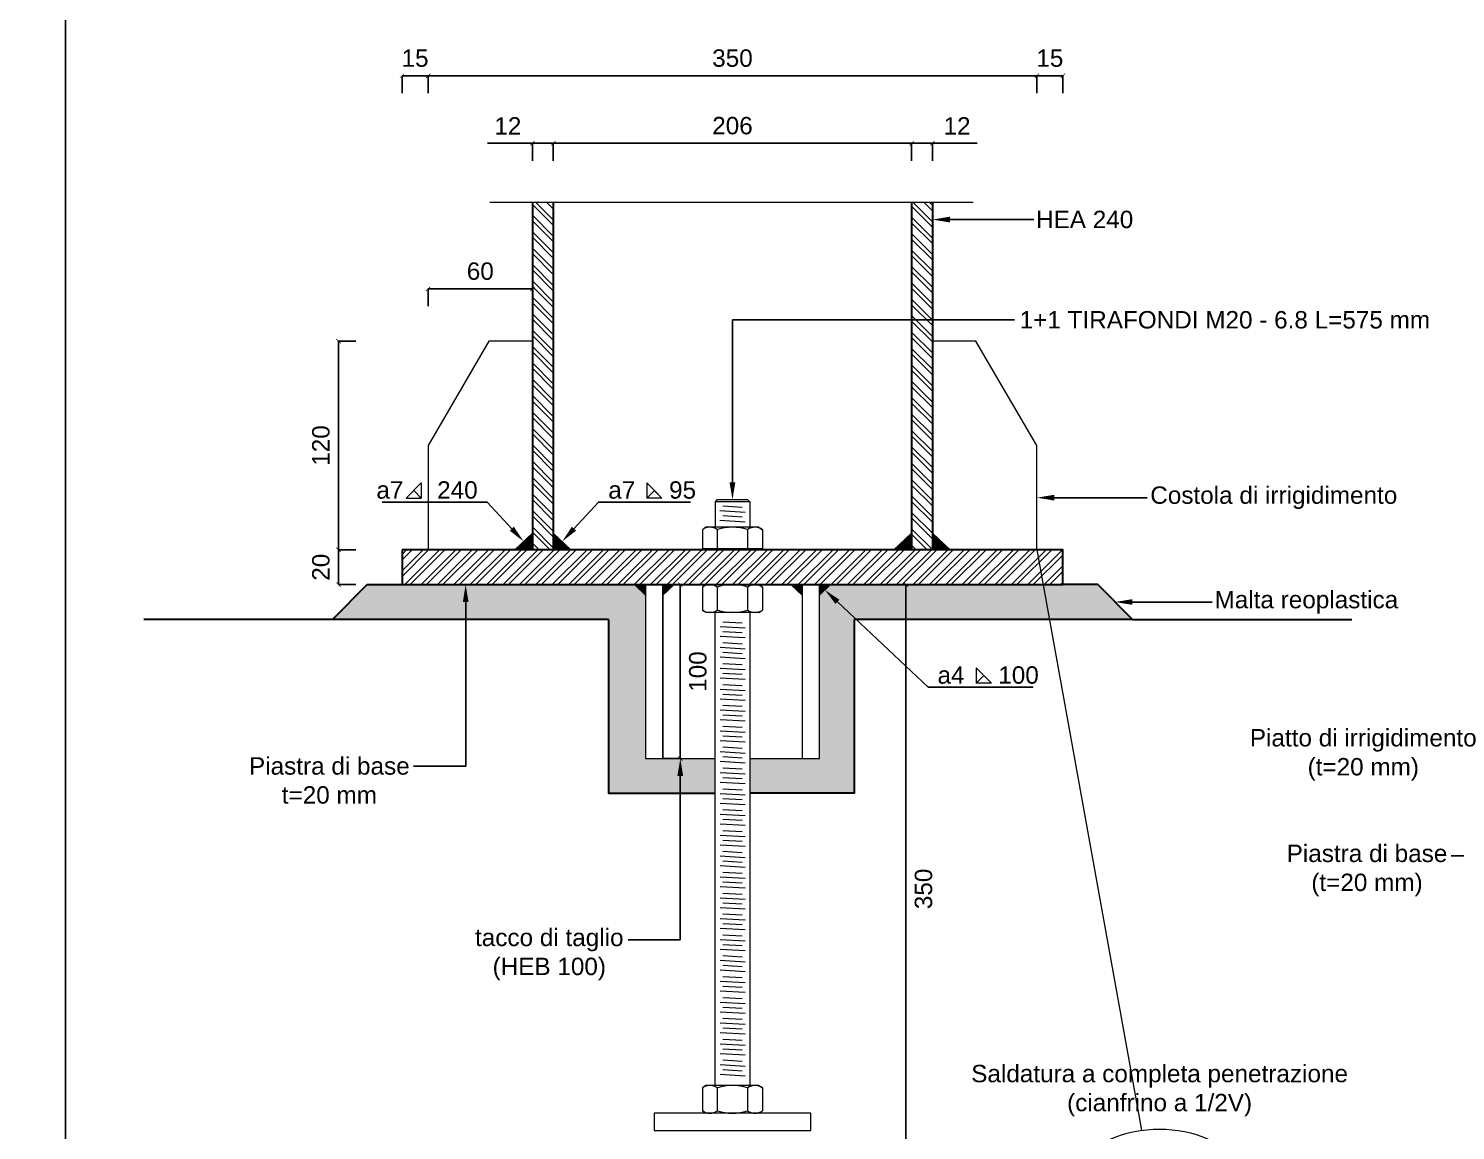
# Model space of a CAD drawing. Header units: millimetres. Extents: x 1415 to 3549, y 2194 to 4677.
# Drawn here: x 1790.36 to 1791.18, y 2313.369 to 2314.003 of the extents above; entities that cross this region are included whole.
import ezdxf
from ezdxf import colors
from ezdxf.entities.mleader import LeaderData, LeaderLine
from ezdxf.math import Vec2, Vec3

# ---------------------------------------------------------------- set-up
doc = ezdxf.new("R2010")
doc.units = ezdxf.units.MM
doc.linetypes.add('ACAD_ISO02W100', pattern=[15, 12, -3])
doc.linetypes.add('DASHDOT', pattern=[1, 0.5, -0.25, 0, -0.25])
doc.layers.get('0').update_dxf_attribs({"plot": 0})
for name, color, linetype, lineweight in [('bulloni', 170, 'Continuous', 15), ('giunti', 7, 'Continuous', 15), ('Layer3', 7, 'Continuous', 15), ('Layer4', 7, 'Continuous', 15), ('quote', 252, 'Continuous', 5), ('sezionato particolari', 7, 'Continuous', 30), ('sezione', 18, 'ACAD_ISO02W100', 20)]:
    doc.layers.add(name, color=color, linetype=linetype, lineweight=lineweight)
doc.layers.add('retini', color=7, linetype='DASHDOT', lineweight=9, true_color=0x636466)
doc.layers.add('saldatura', color=6, linetype='Continuous')
doc.styles.get("Standard").update_dxf_attribs({"font": 'arial.ttf'})
doc.dimstyles.new('quote acciaio', dxfattribs={"dimtxt": 0.01, "dimasz": 0.0025, "dimexe": 0, "dimexo": 0, "dimgap": 0.005, "dimtad": 2, "dimdec": 0, "dimlfac": 1000, "dimzin": 0, "dimdsep": 46, "dimtxsty": 'Standard', "dimblk": 'ARCHTICK', "dimcen": 0, "dimclre": 252, "dimadec": 0, "dimazin": 0, "dimtfac": 1, "dimtdec": 0, "dimtofl": 0, "dimtmove": 0, "dimatfit": 3, "dimfxl": 0.01, "dimfxlon": 1, "dimtolj": 1, "dimtzin": 0, "dimarcsym": 0})
pattern_1 = [(37.5, (0, 0), (-0.0001600031296, 0.0048941323733), [0, -0.0038608, 0, -0.004318, 0, -0.0041275]), (7.5, (0, 0), (0.004495232831, 0.007168251006), [0, -0.0020828, 0, -0.0034798, 0, -0.0013335]), (327.5, (-0.003124, 0), (0.0079099237024, 1.4371847e-05), [0, -0.00127, 0, -0.004572, 0, -0.005969]), (317.5, (-0.003124, 0), (0.007635564525, 0.002229293233), [0, -0.000635, 0, -0.0029972, 0, -0.003429])]

# ---------------------------------------------------------------- blocks, each defined once
blk = doc.blocks.new('_ArchTick')
at = {"color": 0, "linetype": 'ByBlock', "const_width": 0.15}
blk.add_lwpolyline([(-0.5, -0.5), (0.5, 0.5)], dxfattribs=at)
blk = doc.blocks.new('*D919')
at = {"layer": 'Defpoints', "color": 0, "transparency": 16777216}
for p in [(1790.81429, 2313.68337), (1790.77429, 2313.33337), (1790.86405, 2313.33337)]:
    blk.add_point(p, dxfattribs=at)
at = {"layer": 'quote', "color": 252, "lineweight": -2, "transparency": 16777216}
for p, q in [((1790.85405, 2313.68337), (1790.86405, 2313.68337)), ((1790.85405, 2313.33337), (1790.86405, 2313.33337))]:
    blk.add_line(p, q, dxfattribs=at)
at = {"layer": 'quote', "color": 0, "linetype": 'Continuous', "lineweight": -2, "transparency": 16777216}
blk.add_line((1790.86405, 2313.68337), (1790.86405, 2313.33337), dxfattribs=at)
at = {"layer": 'quote', "color": 0, "lineweight": -2, "transparency": 16777216, "xscale": 0.0025, "yscale": 0.0025, "zscale": 0.0025}
for p, rotation in [((1790.86405, 2313.68337), 90), ((1790.86405, 2313.33337), 270)]:
    blk.add_blockref('_ArchTick', p, dxfattribs=dict(at, rotation=rotation))
at = {"layer": 'quote', "color": 0, "transparency": 16777216, "insert": (1790.87416, 2313.50837), "char_height": 0.01, "attachment_point": 5, "rotation": 90}
blk.add_mtext('\\A1;350', dxfattribs=at)
blk = doc.blocks.new('*D923')
at = {"layer": 'Defpoints', "color": 0, "transparency": 16777216}
for p in [(1790.64929, 2313.93717), (1790.64929, 2313.90337), (1790.66129, 2313.90337)]:
    blk.add_point(p, dxfattribs=at)
at = {"layer": 'quote', "color": 0, "linetype": 'Continuous', "lineweight": -2, "transparency": 16777216}
for p, q in [((1790.64929, 2313.93717), (1790.6235, 2313.93717)), ((1790.66129, 2313.93717), (1790.64929, 2313.93717))]:
    blk.add_line(p, q, dxfattribs=at)
at = {"layer": 'quote', "color": 252, "lineweight": -2, "transparency": 16777216}
for p, q in [((1790.64929, 2313.92717), (1790.64929, 2313.93717)), ((1790.66129, 2313.92717), (1790.66129, 2313.93717))]:
    blk.add_line(p, q, dxfattribs=at)
at = {"layer": 'quote', "color": 0, "lineweight": -2, "transparency": 16777216, "xscale": 0.0025, "yscale": 0.0025, "zscale": 0.0025, "rotation": 180}
blk.add_blockref('_ArchTick', (1790.64929, 2313.93717), dxfattribs=at)
at = {"layer": 'quote', "color": 0, "lineweight": -2, "transparency": 16777216, "xscale": 0.0025, "yscale": 0.0025, "zscale": 0.0025}
blk.add_blockref('_ArchTick', (1790.66129, 2313.93717), dxfattribs=at)
at = {"layer": 'quote', "color": 0, "transparency": 16777216, "insert": (1790.63515, 2313.94719), "char_height": 0.01, "attachment_point": 5}
blk.add_mtext('\\A1;12', dxfattribs=at)
blk = doc.blocks.new('*D924')
at = {"layer": 'Defpoints', "color": 0, "transparency": 16777216}
for p in [(1790.86729, 2313.93717), (1790.66129, 2313.90337), (1790.86729, 2313.90337)]:
    blk.add_point(p, dxfattribs=at)
at = {"layer": 'quote', "color": 252, "lineweight": -2, "transparency": 16777216}
for p, q in [((1790.66129, 2313.92717), (1790.66129, 2313.93717)), ((1790.86729, 2313.92717), (1790.86729, 2313.93717))]:
    blk.add_line(p, q, dxfattribs=at)
at = {"layer": 'quote', "color": 0, "linetype": 'Continuous', "lineweight": -2, "transparency": 16777216}
blk.add_line((1790.66129, 2313.93717), (1790.86729, 2313.93717), dxfattribs=at)
at = {"layer": 'quote', "color": 0, "lineweight": -2, "transparency": 16777216, "xscale": 0.0025, "yscale": 0.0025, "zscale": 0.0025, "rotation": 180}
blk.add_blockref('_ArchTick', (1790.66129, 2313.93717), dxfattribs=at)
at = {"layer": 'quote', "color": 0, "lineweight": -2, "transparency": 16777216, "xscale": 0.0025, "yscale": 0.0025, "zscale": 0.0025}
blk.add_blockref('_ArchTick', (1790.86729, 2313.93717), dxfattribs=at)
at = {"layer": 'quote', "color": 0, "transparency": 16777216, "insert": (1790.76429, 2313.94727), "char_height": 0.01, "attachment_point": 5}
blk.add_mtext('\\A1;206', dxfattribs=at)
blk = doc.blocks.new('*D925')
at = {"layer": 'Defpoints', "color": 0, "transparency": 16777216}
for p in [(1790.87929, 2313.93717), (1790.86729, 2313.90337), (1790.87929, 2313.90337)]:
    blk.add_point(p, dxfattribs=at)
at = {"layer": 'quote', "color": 252, "lineweight": -2, "transparency": 16777216}
for p, q in [((1790.86729, 2313.92717), (1790.86729, 2313.93717)), ((1790.87929, 2313.92717), (1790.87929, 2313.93717))]:
    blk.add_line(p, q, dxfattribs=at)
at = {"layer": 'quote', "color": 0, "linetype": 'Continuous', "lineweight": -2, "transparency": 16777216}
for p, q in [((1790.86729, 2313.93717), (1790.87929, 2313.93717)), ((1790.87929, 2313.93717), (1790.90507, 2313.93717))]:
    blk.add_line(p, q, dxfattribs=at)
at = {"layer": 'quote', "color": 0, "lineweight": -2, "transparency": 16777216, "xscale": 0.0025, "yscale": 0.0025, "zscale": 0.0025, "rotation": 180}
blk.add_blockref('_ArchTick', (1790.86729, 2313.93717), dxfattribs=at)
at = {"layer": 'quote', "color": 0, "lineweight": -2, "transparency": 16777216, "xscale": 0.0025, "yscale": 0.0025, "zscale": 0.0025}
blk.add_blockref('_ArchTick', (1790.87929, 2313.93717), dxfattribs=at)
at = {"layer": 'quote', "color": 0, "transparency": 16777216, "insert": (1790.89343, 2313.94719), "char_height": 0.01, "attachment_point": 5}
blk.add_mtext('\\A1;12', dxfattribs=at)
blk = doc.blocks.new('*D926')
at = {"layer": 'Defpoints', "color": 0, "transparency": 16777216}
for p in [(1790.64929, 2313.85348), (1790.58929, 2313.76337), (1790.64929, 2313.76337)]:
    blk.add_point(p, dxfattribs=at)
at = {"layer": 'quote', "color": 252, "lineweight": -2, "transparency": 16777216}
for p, q in [((1790.58929, 2313.84348), (1790.58929, 2313.85348)), ((1790.64929, 2313.84348), (1790.64929, 2313.85348))]:
    blk.add_line(p, q, dxfattribs=at)
at = {"layer": 'quote', "color": 0, "linetype": 'Continuous', "lineweight": -2, "transparency": 16777216}
blk.add_line((1790.58929, 2313.85348), (1790.64929, 2313.85348), dxfattribs=at)
at = {"layer": 'quote', "color": 0, "lineweight": -2, "transparency": 16777216, "xscale": 0.0025, "yscale": 0.0025, "zscale": 0.0025, "rotation": 180}
blk.add_blockref('_ArchTick', (1790.58929, 2313.85348), dxfattribs=at)
at = {"layer": 'quote', "color": 0, "lineweight": -2, "transparency": 16777216, "xscale": 0.0025, "yscale": 0.0025, "zscale": 0.0025}
blk.add_blockref('_ArchTick', (1790.64929, 2313.85348), dxfattribs=at)
at = {"layer": 'quote', "color": 0, "transparency": 16777216, "insert": (1790.61929, 2313.86359), "char_height": 0.01, "attachment_point": 5}
blk.add_mtext('\\A1;60', dxfattribs=at)
blk = doc.blocks.new('*D920')
at = {"layer": 'Defpoints', "color": 0, "transparency": 16777216}
for p in [(1790.53776, 2313.82337), (1790.62429, 2313.82337), (1790.55429, 2313.70337)]:
    blk.add_point(p, dxfattribs=at)
at = {"layer": 'quote', "color": 252, "lineweight": -2, "transparency": 16777216}
for p, q in [((1790.54776, 2313.82337), (1790.53776, 2313.82337)), ((1790.54776, 2313.70337), (1790.53776, 2313.70337))]:
    blk.add_line(p, q, dxfattribs=at)
at = {"layer": 'quote', "color": 0, "linetype": 'Continuous', "lineweight": -2, "transparency": 16777216}
blk.add_line((1790.53776, 2313.70337), (1790.53776, 2313.82337), dxfattribs=at)
at = {"layer": 'quote', "color": 0, "lineweight": -2, "transparency": 16777216, "xscale": 0.0025, "yscale": 0.0025, "zscale": 0.0025}
for p, rotation in [((1790.53776, 2313.82337), 90), ((1790.53776, 2313.70337), 270)]:
    blk.add_blockref('_ArchTick', p, dxfattribs=dict(at, rotation=rotation))
at = {"layer": 'quote', "color": 0, "transparency": 16777216, "insert": (1790.52766, 2313.76337), "char_height": 0.01, "attachment_point": 5, "rotation": 90}
blk.add_mtext('\\A1;120', dxfattribs=at)
blk = doc.blocks.new('*D921')
at = {"layer": 'Defpoints', "color": 0, "transparency": 16777216}
for p in [(1790.93929, 2313.976), (1790.58929, 2313.70337), (1790.93929, 2313.70337)]:
    blk.add_point(p, dxfattribs=at)
at = {"layer": 'quote', "color": 252, "lineweight": -2, "transparency": 16777216}
for p, q in [((1790.58929, 2313.966), (1790.58929, 2313.976)), ((1790.93929, 2313.966), (1790.93929, 2313.976))]:
    blk.add_line(p, q, dxfattribs=at)
at = {"layer": 'quote', "color": 0, "linetype": 'Continuous', "lineweight": -2, "transparency": 16777216}
blk.add_line((1790.58929, 2313.976), (1790.93929, 2313.976), dxfattribs=at)
at = {"layer": 'quote', "color": 0, "lineweight": -2, "transparency": 16777216, "xscale": 0.0025, "yscale": 0.0025, "zscale": 0.0025, "rotation": 180}
blk.add_blockref('_ArchTick', (1790.58929, 2313.976), dxfattribs=at)
at = {"layer": 'quote', "color": 0, "lineweight": -2, "transparency": 16777216, "xscale": 0.0025, "yscale": 0.0025, "zscale": 0.0025}
blk.add_blockref('_ArchTick', (1790.93929, 2313.976), dxfattribs=at)
at = {"layer": 'quote', "color": 0, "transparency": 16777216, "insert": (1790.76429, 2313.98611), "char_height": 0.01, "attachment_point": 5}
blk.add_mtext('\\A1;350', dxfattribs=at)
blk = doc.blocks.new('*D927')
at = {"layer": 'Defpoints', "color": 0, "transparency": 16777216}
for p in [(1790.95429, 2313.976), (1790.93929, 2313.73214), (1790.95429, 2313.70337)]:
    blk.add_point(p, dxfattribs=at)
at = {"layer": 'quote', "color": 252, "lineweight": -2, "transparency": 16777216}
for p, q in [((1790.93929, 2313.966), (1790.93929, 2313.976)), ((1790.95429, 2313.966), (1790.95429, 2313.976))]:
    blk.add_line(p, q, dxfattribs=at)
at = {"layer": 'quote', "color": 0, "linetype": 'Continuous', "lineweight": -2, "transparency": 16777216}
blk.add_line((1790.93929, 2313.976), (1790.95429, 2313.976), dxfattribs=at)
at = {"layer": 'quote', "color": 0, "lineweight": -2, "transparency": 16777216, "xscale": 0.0025, "yscale": 0.0025, "zscale": 0.0025, "rotation": 180}
blk.add_blockref('_ArchTick', (1790.93929, 2313.976), dxfattribs=at)
at = {"layer": 'quote', "color": 0, "lineweight": -2, "transparency": 16777216, "xscale": 0.0025, "yscale": 0.0025, "zscale": 0.0025}
blk.add_blockref('_ArchTick', (1790.95429, 2313.976), dxfattribs=at)
at = {"layer": 'quote', "color": 0, "transparency": 16777216, "insert": (1790.94679, 2313.98611), "char_height": 0.01, "attachment_point": 5}
blk.add_mtext('\\A1;15', dxfattribs=at)
blk = doc.blocks.new('*D928')
at = {"layer": 'Defpoints', "color": 0, "transparency": 16777216}
for p in [(1790.57429, 2313.70337), (1790.53776, 2313.68337), (1790.57429, 2313.68337)]:
    blk.add_point(p, dxfattribs=at)
at = {"layer": 'quote', "color": 252, "lineweight": -2, "transparency": 16777216}
for p, q in [((1790.54776, 2313.70337), (1790.53776, 2313.70337)), ((1790.54776, 2313.68337), (1790.53776, 2313.68337))]:
    blk.add_line(p, q, dxfattribs=at)
at = {"layer": 'quote', "color": 0, "linetype": 'Continuous', "lineweight": -2, "transparency": 16777216}
blk.add_line((1790.53776, 2313.70337), (1790.53776, 2313.68337), dxfattribs=at)
at = {"layer": 'quote', "color": 0, "lineweight": -2, "transparency": 16777216, "xscale": 0.0025, "yscale": 0.0025, "zscale": 0.0025}
for p, rotation in [((1790.53776, 2313.70337), 90), ((1790.53776, 2313.68337), 270)]:
    blk.add_blockref('_ArchTick', p, dxfattribs=dict(at, rotation=rotation))
at = {"layer": 'quote', "color": 0, "transparency": 16777216, "insert": (1790.52766, 2313.69337), "char_height": 0.01, "attachment_point": 5, "rotation": 90}
blk.add_mtext('\\A1;20', dxfattribs=at)
blk = doc.blocks.new('*D922')
at = {"layer": 'Defpoints', "color": 0, "transparency": 16777216}
for p in [(1790.57429, 2313.976), (1790.58929, 2313.73214), (1790.57429, 2313.70337)]:
    blk.add_point(p, dxfattribs=at)
at = {"layer": 'quote', "color": 252, "lineweight": -2, "transparency": 16777216}
for p, q in [((1790.57429, 2313.966), (1790.57429, 2313.976)), ((1790.58929, 2313.966), (1790.58929, 2313.976))]:
    blk.add_line(p, q, dxfattribs=at)
at = {"layer": 'quote', "color": 0, "linetype": 'Continuous', "lineweight": -2, "transparency": 16777216}
blk.add_line((1790.58929, 2313.976), (1790.57429, 2313.976), dxfattribs=at)
at = {"layer": 'quote', "color": 0, "lineweight": -2, "transparency": 16777216, "xscale": 0.0025, "yscale": 0.0025, "zscale": 0.0025}
for p, rotation in [((1790.57429, 2313.976), 180.0000000001305), ((1790.58929, 2313.976), 1.304556462855544e-10)]:
    blk.add_blockref('_ArchTick', p, dxfattribs=dict(at, rotation=rotation))
at = {"layer": 'quote', "color": 0, "transparency": 16777216, "insert": (1790.58179, 2313.98611), "char_height": 0.01, "attachment_point": 5}
blk.add_mtext('\\A1;15', dxfattribs=at)
blk = doc.blocks.new('*D950')
at = {"layer": 'Defpoints', "color": 0, "transparency": 16777216}
for p in [(1790.72429, 2313.68337), (1790.72429, 2313.58337), (1790.73429, 2313.58337)]:
    blk.add_point(p, dxfattribs=at)
at = {"layer": 'quote', "color": 252, "lineweight": -2, "transparency": 16777216}
for p, q in [((1790.72429, 2313.68337), (1790.73429, 2313.68337)), ((1790.72429, 2313.58337), (1790.73429, 2313.58337))]:
    blk.add_line(p, q, dxfattribs=at)
at = {"layer": 'quote', "color": 0, "linetype": 'Continuous', "lineweight": -2, "transparency": 16777216}
blk.add_line((1790.73429, 2313.68337), (1790.73429, 2313.58337), dxfattribs=at)
at = {"layer": 'quote', "color": 0, "lineweight": -2, "transparency": 16777216, "xscale": 0.0025, "yscale": 0.0025, "zscale": 0.0025}
for p, rotation in [((1790.73429, 2313.68337), 90), ((1790.73429, 2313.58337), 270)]:
    blk.add_blockref('_ArchTick', p, dxfattribs=dict(at, rotation=rotation))
at = {"layer": 'quote', "color": 0, "transparency": 16777216, "insert": (1790.74439, 2313.63337), "char_height": 0.01, "attachment_point": 5, "rotation": 90}
blk.add_mtext('\\A1;100', dxfattribs=at)
blk = doc.blocks.new('*U1448')
at = {"layer": 'bulloni'}
for p, q in [((-0.00722, 0.00184), (0.00722, 0.00103)), ((-0.00556, 0.00452), (0.00556, 0.0039)), ((-0.00722, -0.00372), (0.00722, -0.00452)), ((-0.00556, -0.00103), (0.00556, -0.00165))]:
    blk.add_line(p, q, dxfattribs=at)
blk = doc.blocks.new('*U1449')
at = {"layer": 'retini', "color": 0, "linetype": 'ByBlock', "lineweight": -2, "transparency": 16777216}
for p in [(0, 0), (0, -0.012), (0, -0.024), (0, -0.036), (0, -0.048), (0, -0.06), (0, -0.072), (0, -0.084), (0, -0.096), (0, -0.108), (0, -0.12), (0, -0.132), (0, -0.144), (0, -0.156), (0, -0.168), (0, -0.18), (0, -0.192), (0, -0.204), (0, -0.216), (0, -0.228), (0, -0.24), (0, -0.252)]:
    blk.add_blockref('*U1448', p, dxfattribs=at)

msp = doc.modelspace()

# ---------------------------------------------------------------- hatches: boundary and pattern name
at = {"layer": 'retini', "lineweight": 15}
h = msp.add_hatch(dxfattribs=at)
h.set_pattern_fill('AR-SAND', color=256, scale=0.0001)
h.set_pattern_definition(pattern_1)
h.paths.add_polyline_path([(1790.68272, 2312.874, -0.018344), (1790.68317, 2312.8743), (1790.68482, 2312.87539), (1790.62004, 2312.87539), (1790.60004, 2312.87539), (1790.58004, 2312.85539), (1790.67004, 2312.85539), (1790.67004, 2312.70539), (1790.69004, 2312.70539), (1790.69004, 2312.85939), (1790.68482, 2312.85939), (1790.68317, 2312.86049, -0.018344), (1790.68272, 2312.86079)])
h.paths.add_polyline_path([(1790.95004, 2312.87539), (1790.93004, 2312.87539), (1790.86526, 2312.87539), (1790.86691, 2312.8743, -0.018344), (1790.86736, 2312.874), (1790.86736, 2312.86079, -0.018344), (1790.86691, 2312.86049), (1790.86526, 2312.85939), (1790.86004, 2312.85939), (1790.86004, 2312.70539), (1790.88004, 2312.70539), (1790.88004, 2312.85539), (1790.97004, 2312.85539)])
h.paths.add_polyline_path([(1790.72504, 2312.87539), (1790.71526, 2312.87539), (1790.71691, 2312.8743, -0.018344), (1790.71736, 2312.874), (1790.71736, 2312.86079, -0.018344), (1790.71691, 2312.86049), (1790.71526, 2312.85939), (1790.71004, 2312.85939), (1790.71004, 2312.70539), (1790.73004, 2312.70539), (1790.77504, 2312.70539), (1790.82004, 2312.70539), (1790.84004, 2312.70539), (1790.84004, 2312.85939), (1790.83482, 2312.85939), (1790.83317, 2312.86049, -0.018344), (1790.83272, 2312.86079), (1790.83272, 2312.874, -0.018344), (1790.83317, 2312.8743), (1790.83482, 2312.87539), (1790.82504, 2312.87539), (1790.82504, 2312.77539), (1790.72504, 2312.77539)])
h.paths.add_polyline_path([(1791.29354, 2312.77279), (1791.31408, 2312.77279), (1791.31408, 2312.79339), (1791.29354, 2312.79339)], flags=9)
h.paths.add_polyline_path([(1791.40464, 2312.80268), (1791.43295, 2312.80268), (1791.43295, 2312.82329), (1791.40464, 2312.82329)], flags=9)
h.paths.add_polyline_path([(1791.24396, 2312.63973), (1791.24396, 2312.66803), (1791.22335, 2312.66803), (1791.22335, 2312.63973)], flags=9)
h.paths.add_polyline_path([(1791.20701, 2312.54519), (1791.20701, 2312.5735), (1791.1864, 2312.5735), (1791.1864, 2312.54519)], flags=9)
h.paths.add_polyline_path([(1791.41502, 2313.06731), (1791.44333, 2313.06731), (1791.44333, 2313.08791), (1791.41502, 2313.08791)], flags=9)
h.paths.add_polyline_path([(1790.76101, 2313.13372), (1790.78932, 2313.13372), (1790.78932, 2313.15432), (1790.76101, 2313.15432)], flags=9)
h.paths.add_polyline_path([(1790.78563, 2313.04071), (1790.7984, 2313.04071), (1790.7984, 2313.06131), (1790.78563, 2313.06131)], flags=9)
h.paths.add_polyline_path([(1790.59842, 2312.94081), (1790.59842, 2312.96912), (1790.57782, 2312.96912), (1790.57782, 2312.94081)], flags=9)
h.paths.add_polyline_path([(1790.59842, 2312.87525), (1790.59842, 2312.89579), (1790.57782, 2312.89579), (1790.57782, 2312.87525)], flags=9)
h.paths.add_polyline_path([(1790.61017, 2313.03244), (1790.63071, 2313.03244), (1790.63071, 2313.05305), (1790.61017, 2313.05305)], flags=9)
h.paths.add_polyline_path([(1790.64982, 2313.17595), (1790.67036, 2313.17595), (1790.67036, 2313.19656), (1790.64982, 2313.19656)], flags=9)
h.paths.add_polyline_path([(1790.76046, 2313.17595), (1790.78877, 2313.17595), (1790.78877, 2313.19656), (1790.76046, 2313.19656)], flags=9)
h.paths.add_polyline_path([(1790.87982, 2313.17595), (1790.90036, 2313.17595), (1790.90036, 2313.19656), (1790.87982, 2313.19656)], flags=9)
h.paths.add_polyline_path([(1790.75237, 2312.6305), (1790.75237, 2312.6588), (1790.73177, 2312.6588), (1790.73177, 2312.6305)], flags=9)
h.paths.add_polyline_path([(1790.79552, 2312.81081), (1790.79552, 2312.83912), (1790.77491, 2312.83912), (1790.77491, 2312.81081)], flags=25)
h.paths.add_polyline_path([(1790.95275, 2313.0634), (1791.01367, 2313.0634), (1791.01367, 2313.08401), (1790.95275, 2313.08401)], flags=9)
h.paths.add_polyline_path([(1790.93349, 2313.01707), (1791.17451, 2313.01707), (1791.17451, 2313.03768), (1790.93349, 2313.03768)], flags=9)
h.paths.add_polyline_path([(1791.01532, 2312.85632), (1791.12592, 2312.85632), (1791.12592, 2312.87693), (1791.01532, 2312.87693)], flags=9)
h.paths.add_polyline_path([(1790.97828, 2312.91623), (1791.12536, 2312.91623), (1791.12536, 2312.93684), (1790.97828, 2312.93684)], flags=9)
h.paths.add_polyline_path([(1790.51847, 2312.74395), (1790.61588, 2312.74395), (1790.61588, 2312.78126), (1790.51847, 2312.78126)], flags=9)
h.paths.add_polyline_path([(1790.91085, 2312.6452), (1791.00128, 2312.6452), (1791.00128, 2312.68265), (1790.91085, 2312.68265)], flags=9)
h.paths.add_polyline_path([(1790.43549, 2312.51168), (1790.44717, 2312.49023), (1790.46298, 2312.49884), (1790.45131, 2312.52029)], flags=9)
h.paths.add_polyline_path([(1790.40621, 2313.4842), (1790.62788, 2313.4842), (1790.62788, 2313.52164), (1790.40621, 2313.52164)], flags=9)
h.paths.add_polyline_path([(1790.45953, 2312.60977), (1790.6035, 2312.60977), (1790.6035, 2312.64709), (1790.45953, 2312.64709)], flags=9)
h.paths.add_polyline_path([(1790.89903, 2313.37471), (1791.12071, 2313.37471), (1791.12071, 2313.41216), (1790.89903, 2313.41216)], flags=9)
h.paths.add_polyline_path([(1790.49913, 2312.35907), (1790.66331, 2312.35907), (1790.66331, 2312.37968), (1790.49913, 2312.37968)], flags=9)
h.paths.add_polyline_path([(1791.34896, 2312.83858), (1791.51429, 2312.83858), (1791.51429, 2312.85919), (1791.34896, 2312.85919)], flags=9)
h.paths.add_polyline_path([(1791.33447, 2314.03843), (1791.45205, 2314.03843), (1791.45205, 2314.05904), (1791.33447, 2314.05904)], flags=9)
h.paths.add_polyline_path([(1790.72609, 2313.21243), (1790.81961, 2313.21243), (1790.81961, 2313.23304), (1790.72609, 2313.23304)], flags=9)
h.paths.add_polyline_path([(1791.35754, 2313.43502), (1791.37189, 2313.43502), (1791.37189, 2313.45563), (1791.35754, 2313.45563)], flags=9)
h.paths.add_polyline_path([(1791.35695, 2313.98466), (1791.37131, 2313.98466), (1791.37131, 2314.00527), (1791.35695, 2314.00527)], flags=9)
h.paths.add_polyline_path([(1791.62959, 2313.73092), (1791.62959, 2313.74524), (1791.60898, 2313.74524), (1791.60898, 2313.73092)], flags=9)
h.paths.add_polyline_path([(1791.22771, 2313.73034), (1791.22771, 2313.74466), (1791.2071, 2313.74466), (1791.2071, 2313.73034)], flags=9)
h.paths.add_polyline_path([(1790.68429, 2314.03356), (1790.77778, 2314.03356), (1790.77778, 2314.05416), (1790.68429, 2314.05416)], flags=9)
h.paths.add_polyline_path([(1791.3235, 2313.33826), (1791.53463, 2313.33826), (1791.53463, 2313.35886), (1791.3235, 2313.35886)], flags=9)
h.paths.add_polyline_path([(1790.83508, 2314.08605), (1791.34188, 2314.08605), (1791.34188, 2314.15044), (1790.83508, 2314.15044)], flags=9)
at = {"layer": 'retini', "transparency": 33554687}
h = msp.add_hatch(dxfattribs=at)
h.set_pattern_fill('ANSI32', color=256, scale=0.0007, angle=90)
h.set_pattern_definition([(135, (0, 0), (-0.004714634464, -0.004714634464), []), (135, (2e-19, 0.003143), (-0.004714634464, -0.004714634464), [])])
h.paths.add_polyline_path([(1790.66129, 2313.90337), (1790.64929, 2313.90337), (1790.64929, 2313.70337), (1790.66129, 2313.70337)])
h.paths.add_polyline_path([(1790.87929, 2313.90337), (1790.86729, 2313.90337), (1790.86729, 2313.70337), (1790.87929, 2313.70337)])
h = msp.add_hatch(dxfattribs=at)
h.set_pattern_fill('ANSI32', color=256, scale=0.0007)
h.set_pattern_definition([(45, (0, 0), (-0.004714634464, 0.004714634464), []), (45, (0.003143, 0), (-0.004714634464, 0.004714634464), [])])
h.paths.add_polyline_path([(1790.95429, 2313.68337), (1790.95429, 2313.70337), (1790.57429, 2313.70337), (1790.57429, 2313.68337)])
at = {"layer": 'retini', "lineweight": 15}
h = msp.add_hatch(dxfattribs=at)
h.set_pattern_fill('AR-SAND', color=256, scale=0.0001)
h.set_pattern_definition(pattern_1)
h.paths.add_polyline_path([(1790.71429, 2313.68337), (1790.57429, 2313.68337), (1790.55429, 2313.68337), (1790.53429, 2313.66337), (1790.6931, 2313.66337), (1790.6931, 2313.56337), (1790.75429, 2313.56337), (1790.75429, 2313.58337), (1790.71429, 2313.58337)])
h.paths.add_polyline_path([(1790.97429, 2313.68337), (1790.95429, 2313.68337), (1790.81429, 2313.68337), (1790.81429, 2313.58337), (1790.77429, 2313.58337), (1790.77429, 2313.56337), (1790.83429, 2313.56337), (1790.83429, 2313.66337), (1790.99429, 2313.66337)])
at = {"layer": 'saldatura'}
h = msp.add_hatch(color=256, dxfattribs=at)
h.dxf.hatch_style = 1
h.paths.add_polyline_path([(1790.64434, 2313.70834), (1790.63913, 2313.70337), (1790.64929, 2313.70337), (1790.64929, 2313.71303)])
h = msp.add_hatch(color=256, dxfattribs=at)
h.dxf.hatch_style = 1
h.paths.add_polyline_path([(1790.66624, 2313.70834), (1790.67144, 2313.70337), (1790.66129, 2313.70337), (1790.66129, 2313.71303)])
h = msp.add_hatch(color=256, dxfattribs=at)
h.dxf.hatch_style = 1
h.paths.add_polyline_path([(1790.86234, 2313.70834), (1790.85713, 2313.70337), (1790.86729, 2313.70337), (1790.86729, 2313.71303)])
h = msp.add_hatch(color=256, dxfattribs=at)
h.dxf.hatch_style = 1
h.paths.add_polyline_path([(1790.88424, 2313.70834), (1790.88944, 2313.70337), (1790.87929, 2313.70337), (1790.87929, 2313.71303)])
h = msp.add_hatch(color=256, dxfattribs=at)
h.dxf.hatch_style = 1
h.paths.add_polyline_path([(1790.71119, 2313.68034), (1790.70806, 2313.68332), (1790.71429, 2313.68336), (1790.71433, 2313.67736)])
h = msp.add_hatch(color=256, dxfattribs=at)
h.dxf.hatch_style = 1
h.paths.add_polyline_path([(1790.72738, 2313.68034), (1790.73051, 2313.68332), (1790.72429, 2313.68336), (1790.72425, 2313.67736)])
h = msp.add_hatch(color=256, dxfattribs=at)
h.dxf.hatch_style = 1
h.paths.add_polyline_path([(1790.80119, 2313.68035), (1790.79806, 2313.68333), (1790.80429, 2313.68337), (1790.80433, 2313.67737)])
h = msp.add_hatch(color=256, dxfattribs=at)
h.dxf.hatch_style = 1
h.paths.add_polyline_path([(1790.81738, 2313.68034), (1790.82051, 2313.68332), (1790.81429, 2313.68336), (1790.81425, 2313.67736)])

# ---------------------------------------------------------------- linework, layer by layer
at = {"layer": 'bulloni'}
for p, q in [((1790.7554, 2313.73214), (1790.75429, 2313.73103)), ((1790.75429, 2313.73103), (1790.75429, 2313.71637)), ((1790.77429, 2313.73103), (1790.75429, 2313.73103)), ((1790.77317, 2313.73214), (1790.7554, 2313.73214)), ((1790.75873, 2313.72862), (1790.76984, 2313.728)), ((1790.77429, 2313.73103), (1790.77317, 2313.73214)), ((1790.77429, 2313.73103), (1790.77429, 2313.71637)), ((1790.75706, 2313.72594), (1790.77151, 2313.72513)), ((1790.75706, 2313.72038), (1790.77151, 2313.71957)), ((1790.75873, 2313.72306), (1790.76984, 2313.72244)), ((1790.74906, 2313.71637), (1790.74697, 2313.71497)), ((1790.74697, 2313.71497), (1790.74697, 2313.70392)), ((1790.77951, 2313.71637), (1790.74906, 2313.71637)), ((1790.75563, 2313.70392), (1790.75563, 2313.71497)), ((1790.77295, 2313.71497), (1790.77295, 2313.70392)), ((1790.77951, 2313.71637), (1790.78161, 2313.71497)), ((1790.78161, 2313.71497), (1790.78161, 2313.70392)), ((1790.60817, 2313.70392), (1790.60817, 2313.70337)), ((1790.78161, 2313.70392), (1790.74697, 2313.70392)), ((1790.7504, 2313.70392), (1790.7504, 2313.70337)), ((1790.77817, 2313.70337), (1790.7504, 2313.70337)), ((1790.77817, 2313.70392), (1790.77817, 2313.70337)), ((1790.74906, 2313.68337), (1790.74697, 2313.68197)), ((1790.74697, 2313.68197), (1790.74697, 2313.66876)), ((1790.77951, 2313.68337), (1790.74906, 2313.68337)), ((1790.75563, 2313.66876), (1790.75563, 2313.68197)), ((1790.77295, 2313.68197), (1790.77295, 2313.66876)), ((1790.77951, 2313.68337), (1790.78161, 2313.68197)), ((1790.78161, 2313.68197), (1790.78161, 2313.66876)), ((1790.74906, 2313.66737), (1790.74697, 2313.66876)), ((1790.77951, 2313.66737), (1790.74906, 2313.66737)), ((1790.77951, 2313.66737), (1790.78161, 2313.66876)), ((1790.74906, 2313.39537), (1790.74697, 2313.39397)), ((1790.74697, 2313.39397), (1790.74697, 2313.38076)), ((1790.77951, 2313.39537), (1790.74906, 2313.39537)), ((1790.75563, 2313.38076), (1790.75563, 2313.39397)), ((1790.77295, 2313.39397), (1790.77295, 2313.38076)), ((1790.77951, 2313.39537), (1790.78161, 2313.39397)), ((1790.78161, 2313.39397), (1790.78161, 2313.38076)), ((1790.74906, 2313.37937), (1790.74697, 2313.38076)), ((1790.77951, 2313.37937), (1790.74906, 2313.37937)), ((1790.77951, 2313.37937), (1790.78161, 2313.38076))]:
    msp.add_line(p, q, dxfattribs=at)
for points in [[(1790.75429, 2313.39537), (1790.75429, 2313.66737)], [(1790.77429, 2313.66737), (1790.77429, 2313.39537)]]:
    msp.add_lwpolyline(points, dxfattribs=at)
for centre, radius, start, end in [((1790.7513, 2313.70895), 0.00741, 54.26215, 125.73785), ((1790.76429, 2313.68881), 0.02756, 71.68582, 108.31418), ((1790.77728, 2313.70895), 0.00741, 54.26215, 125.73785), ((1790.7513, 2313.67595), 0.00741, 54.26215, 125.73785), ((1790.76429, 2313.65581), 0.02756, 71.68582, 108.31418), ((1790.77728, 2313.67595), 0.00741, 54.26215, 125.73785), ((1790.7513, 2313.67478), 0.00741, 234.26215, 305.73785), ((1790.76429, 2313.69493), 0.02756, 251.68582, 288.31418), ((1790.77728, 2313.67478), 0.00741, 234.26215, 305.73785), ((1790.7513, 2313.38795), 0.00741, 54.26215, 125.73785), ((1790.76429, 2313.36781), 0.02756, 71.68582, 108.31418), ((1790.77728, 2313.38795), 0.00741, 54.26215, 125.73785), ((1790.7513, 2313.38678), 0.00741, 234.26215, 305.73785), ((1790.76429, 2313.40693), 0.02756, 251.68582, 288.31418), ((1790.77728, 2313.38678), 0.00741, 234.26215, 305.73785)]:
    msp.add_arc(centre, radius, start, end, dxfattribs=at)
at = {"layer": 'giunti'}
for points in [[(1790.58929, 2313.70337), (1790.93929, 2313.70337), (1790.93929, 2313.76337), (1790.90429, 2313.82337), (1790.87929, 2313.82337)], [(1790.64929, 2313.82337), (1790.62429, 2313.82337), (1790.58929, 2313.76337), (1790.58929, 2313.70337)], [(1790.80929, 2313.37937), (1790.71929, 2313.37937)], [(1790.71929, 2313.37937), (1790.71929, 2313.36937), (1790.80929, 2313.36937), (1790.80929, 2313.37937)]]:
    msp.add_lwpolyline(points, dxfattribs=at)
at = {"layer": 'Layer3'}
for points in [[(1788.7096, 2314.18968), (1790.38074, 2314.18968), (1790.38074, 2312.20923), (1788.7096, 2312.20923)], [(1790.38074, 2314.18968), (1791.6796, 2314.18968), (1791.6796, 2312.20923), (1790.38074, 2312.20923)]]:
    msp.add_lwpolyline(points, close=True, dxfattribs=at)
for points in [[(1790.71429, 2313.68337), (1790.71429, 2313.58337), (1790.75429, 2313.58337)], [(1790.71429, 2313.68337), (1790.71429, 2313.58337), (1790.72429, 2313.58337), (1790.72429, 2313.68337), (1790.71429, 2313.68337)], [(1790.72429, 2313.68337), (1790.72429, 2313.58337)], [(1790.77429, 2313.58337), (1790.81429, 2313.58337), (1790.81429, 2313.68337)], [(1790.80429, 2313.68337), (1790.80429, 2313.58337)]]:
    msp.add_lwpolyline(points, dxfattribs=at)
at = {"layer": 'quote', "lineweight": 20}
for points in [[(1790.58539, 2313.74186), (1790.57665, 2313.73312), (1790.58102, 2313.73749), (1790.58539, 2313.73312)], [(1790.58539, 2313.74186), (1790.58539, 2313.73312)], [(1790.71501, 2313.74186), (1790.71501, 2313.73312)], [(1790.71501, 2313.74186), (1790.72375, 2313.73312), (1790.71938, 2313.73749), (1790.71501, 2313.73312)], [(1790.57665, 2313.73312), (1790.58539, 2313.73312)], [(1790.72375, 2313.73312), (1790.71501, 2313.73312)], [(1790.90442, 2313.63544), (1790.90442, 2313.6267)], [(1790.90442, 2313.63544), (1790.91316, 2313.6267), (1790.90879, 2313.63107), (1790.90442, 2313.6267)], [(1790.91316, 2313.6267), (1790.90442, 2313.6267)]]:
    msp.add_lwpolyline(points, dxfattribs=at)
at = {"layer": 'quote'}
msp.add_lwpolyline([(1790.93929, 2313.70337), (1790.99956, 2313.36954)], dxfattribs=at)
msp.add_circle((1791.00978, 2313.29906), 0.07122, dxfattribs=at)
at = {"layer": 'saldatura'}
for points in [[(1790.64929, 2313.70935), (1790.64929, 2313.71303), (1790.63913, 2313.70337), (1790.64929, 2313.70337)], [(1790.66129, 2313.70935), (1790.66129, 2313.71303), (1790.67144, 2313.70337), (1790.66129, 2313.70337)], [(1790.86729, 2313.70935), (1790.86729, 2313.71303), (1790.85713, 2313.70337), (1790.86729, 2313.70337)], [(1790.87929, 2313.70935), (1790.87929, 2313.71303), (1790.88944, 2313.70337), (1790.87929, 2313.70337)], [(1790.71433, 2313.67736), (1790.71433, 2313.67736), (1790.70806, 2313.68332), (1790.71429, 2313.68336)], [(1790.72425, 2313.67736), (1790.72425, 2313.67736), (1790.73051, 2313.68332), (1790.72429, 2313.68336)], [(1790.80433, 2313.67737), (1790.80433, 2313.67737), (1790.79806, 2313.68333), (1790.80429, 2313.68337)], [(1790.81425, 2313.67736), (1790.81425, 2313.67736), (1790.82051, 2313.68332), (1790.81429, 2313.68336)]]:
    msp.add_lwpolyline(points, close=True, dxfattribs=at)
at = {"layer": 'sezionato particolari'}
for points in [[(1790.64929, 2313.90337), (1790.64929, 2313.70337)], [(1790.66129, 2313.90337), (1790.66129, 2313.70337)], [(1790.86729, 2313.90337), (1790.86729, 2313.70337)], [(1790.87929, 2313.90337), (1790.87929, 2313.70337)], [(1790.57429, 2313.70337), (1790.57429, 2313.68337), (1790.95429, 2313.68337), (1790.95429, 2313.70337), (1790.57429, 2313.70337)], [(1790.53429, 2313.66337), (1790.55429, 2313.68337), (1790.57429, 2313.68337)], [(1790.99429, 2313.66337), (1790.97429, 2313.68337), (1790.95429, 2313.68337)], [(1790.53429, 2313.66337), (1790.42592, 2313.66337)], [(1790.6931, 2313.66337), (1790.53429, 2313.66337)], [(1790.6931, 2313.66337), (1790.6931, 2313.56337), (1790.75429, 2313.56337)], [(1790.83429, 2313.66337), (1790.83429, 2313.56337), (1790.77429, 2313.56337)], [(1790.99429, 2313.66337), (1790.83429, 2313.66337)], [(1790.99429, 2313.66337), (1791.1204, 2313.66337)]]:
    msp.add_lwpolyline(points, dxfattribs=at)
at = {"layer": 'sezione', "ltscale": 0.2}
msp.add_lwpolyline([(1790.62484, 2313.90337), (1790.62484, 2313.90337), (1790.90276, 2313.90337)], dxfattribs=at)

# ---------------------------------------------------------------- block references
at = {"layer": 'retini'}
msp.add_blockref('*U1449', (1790.76438, 2313.65748), dxfattribs=at)

# ---------------------------------------------------------------- texts
at = {"layer": 'Layer4', "insert": (1790.87412, 2313.40718), "char_height": 0.01, "attachment_point": 1}
msp.add_mtext_dynamic_manual_height_columns('\\pxqc;Saldatura a completa penetrazione\\P(cianfrino a 1/2V)', width=0.2715486, gutter_width=12.5, heights=[0], dxfattribs=at)

# ---------------------------------------------------------------- dimensions: what is measured, and where the dimension line sits
at = {"layer": 'quote'}
for base, p1, p2, angle, picture, middle in [((1790.57429, 2313.976), (1790.58929, 2313.73214), (1790.57429, 2313.70337), 180, '*D922', (1790.58179, 2313.976)), ((1790.53776, 2313.68337), (1790.57429, 2313.70337), (1790.57429, 2313.68337), 90, '*D928', (1790.53776, 2313.69337))]:
    dim = msp.add_linear_dim(base=base, p1=p1, p2=p2, angle=angle, dimstyle='quote acciaio', dxfattribs=at)
    dim.commit()
    dim.dimension.update_dxf_attribs({"geometry": picture, "text_midpoint": middle, "dimtype": 160})
for base, p1, p2, picture, middle in [((1790.93929, 2313.976), (1790.58929, 2313.70337), (1790.93929, 2313.70337), '*D921', (1790.76429, 2313.98611)), ((1790.64929, 2313.93717), (1790.66129, 2313.90337), (1790.64929, 2313.90337), '*D923', (1790.63515, 2313.94719)), ((1790.86729, 2313.93717), (1790.66129, 2313.90337), (1790.86729, 2313.90337), '*D924', (1790.76429, 2313.94727)), ((1790.87929, 2313.93717), (1790.86729, 2313.90337), (1790.87929, 2313.90337), '*D925', (1790.89343, 2313.94719)), ((1790.64929, 2313.85348), (1790.58929, 2313.76337), (1790.64929, 2313.76337), '*D926', (1790.61929, 2313.86359))]:
    dim = msp.add_linear_dim(base=base, p1=p1, p2=p2, dimstyle='quote acciaio', dxfattribs=at)
    dim.commit()
    dim.dimension.update_dxf_attribs({"geometry": picture, "text_midpoint": middle})
dim = msp.add_linear_dim(base=(1790.95429, 2313.976), p1=(1790.93929, 2313.73214), p2=(1790.95429, 2313.70337), dimstyle='quote acciaio', dxfattribs=at)
dim.commit()
dim.dimension.update_dxf_attribs({"geometry": '*D927', "text_midpoint": (1790.94679, 2313.976), "dimtype": 160})
for base, p1, p2, picture, middle in [((1790.53776, 2313.82337), (1790.55429, 2313.70337), (1790.62429, 2313.82337), '*D920', (1790.52766, 2313.76337)), ((1790.73429, 2313.58337), (1790.72429, 2313.68337), (1790.72429, 2313.58337), '*D950', (1790.74439, 2313.63337)), ((1790.86405, 2313.33337), (1790.81429, 2313.68337), (1790.77429, 2313.33337), '*D919', (1790.87416, 2313.50837))]:
    dim = msp.add_linear_dim(base=base, p1=p1, p2=p2, angle=90, dimstyle='quote acciaio', dxfattribs=at)
    dim.commit()
    dim.dimension.update_dxf_attribs({"geometry": picture, "text_midpoint": middle})

# ---------------------------------------------------------------- leaders
ml = msp.add_multileader_mtext('Standard', dxfattribs=at)
ml.set_content('HEA 240', color=256)
ml.set_leader_properties()
ml.build(insert=Vec2(0, 0))
ml.multileader.update_dxf_attribs({"dogleg_length": 0.03, "arrow_head_size": 0.01})
ctx = ml.context
ctx.base_point, ctx.char_height, ctx.arrow_head_size, ctx.landing_gap_size, ctx.plane_origin = Vec3(1790.93762, 2313.89331), 0.01, 0.01, 0.003, Vec3(1790.87929, 2314.04331)
ctx.text_align_type = 2
notes = []
notes.append((ctx, [(1, (1, 1, 0), (1790.90762, 2313.89331), (1, 0), 0.03, [(1, [(1790.87929, 2313.89331)], 0, [])])]))
ctx.mtext.insert, ctx.mtext.alignment, ctx.mtext.flow_direction = Vec3(1790.99475, 2313.8984), 3, 5
ml = msp.add_multileader_mtext('Standard', dxfattribs=at)
ml.set_content('1+1 TIRAFONDI M20 - 6.8 L=575 mm', color=256)
ml.set_leader_properties()
ml.build(insert=Vec2(0, 0))
ml.multileader.update_dxf_attribs({"dogleg_length": 0.03, "arrow_head_size": 0.01})
ctx = ml.context
ctx.base_point, ctx.char_height, ctx.arrow_head_size, ctx.landing_gap_size, ctx.plane_origin = Vec3(1790.92643, 2313.8356), 0.01, 0.01, 0.003, Vec3(1790.93559, 2313.73214)
notes.append((ctx, [(0, (1, 1, 0), (1790.76429, 2313.8356), (1, 0), 0.16214, [(0, [(1790.76429, 2313.73214), (1790.76429, 2313.8356)], 0, [])])]))
ctx.mtext.insert, ctx.mtext.flow_direction = Vec3(1790.92943, 2313.84069), 5
ml = msp.add_multileader_mtext('Standard', dxfattribs=at)
ml.set_content('a7     240', color=256)
ml.set_leader_properties()
ml.build(insert=Vec2(0, 0))
ml.multileader.update_dxf_attribs({"text_left_attachment_type": 6, "text_right_attachment_type": 6, "dogleg_length": 0.03, "arrow_head_size": 0.01})
ctx = ml.context
ctx.base_point, ctx.char_height, ctx.arrow_head_size, ctx.landing_gap_size, ctx.plane_origin = Vec3(1790.55654, 2313.73081), 0.01, 0.01, 0.003, Vec3(1790.62325, 2313.69848)
ctx.left_attachment, ctx.right_attachment = 6, 6
notes.append((ctx, [(0, (1, 1, 0), (1790.62325, 2313.73081), (-1, 0), 0.00363, [(0, [(1790.64421, 2313.7082), (1790.62325, 2313.73081)], 0, [])])]))
ctx.mtext.insert, ctx.mtext.flow_direction = Vec3(1790.55954, 2313.74281), 5
ml = msp.add_multileader_mtext('Standard', dxfattribs=at)
ml.set_content('a7     95', color=256)
ml.set_leader_properties()
ml.build(insert=Vec2(0, 0))
ml.multileader.update_dxf_attribs({"text_left_attachment_type": 6, "text_right_attachment_type": 6, "dogleg_length": 0.03, "arrow_head_size": 0.01})
ctx = ml.context
ctx.base_point, ctx.char_height, ctx.arrow_head_size, ctx.landing_gap_size, ctx.plane_origin = Vec3(1790.69095, 2313.73081), 0.01, 0.01, 0.003, Vec3(1790.68732, 2313.69848)
ctx.left_attachment, ctx.right_attachment, ctx.text_align_type = 6, 6, 2
notes.append((ctx, [(0, (1, 1, 0), (1790.68732, 2313.73081), (1, 0), 0.00363, [(0, [(1790.66636, 2313.7082), (1790.68732, 2313.73081)], 0, [])])]))
ctx.mtext.insert, ctx.mtext.alignment, ctx.mtext.flow_direction = Vec3(1790.74337, 2313.74281), 3, 5
ml = msp.add_multileader_mtext('Standard', dxfattribs=at)
ml.set_content('Costola di irrigidimento', color=256)
ml.set_leader_properties()
ml.build(insert=Vec2(0, 0))
ml.multileader.update_dxf_attribs({"dogleg_length": 0.03, "arrow_head_size": 0.01})
ctx = ml.context
ctx.base_point, ctx.char_height, ctx.arrow_head_size, ctx.landing_gap_size, ctx.plane_origin = Vec3(1791.00272, 2313.73337), 0.01, 0.01, 0.003, Vec3(1790.93929, 2313.88337)
ctx.text_align_type = 2
notes.append((ctx, [(1, (1, 1, 0), (1790.97272, 2313.73337), (1, 0), 0.03, [(1, [(1790.93929, 2313.73337)], 0, [])])]))
ctx.mtext.insert, ctx.mtext.alignment, ctx.mtext.flow_direction = Vec3(1791.14659, 2313.73984), 3, 5
ml = msp.add_multileader_mtext('Standard', dxfattribs=at)
ml.set_content('Piastra di base t=20 mm', color=256)
ml.set_leader_properties()
ml.build(insert=Vec2(0, 0))
ml.multileader.update_dxf_attribs({"dogleg_length": 0.03, "arrow_head_size": 0.01})
ctx = ml.context
ctx.base_point, ctx.char_height, ctx.arrow_head_size, ctx.landing_gap_size, ctx.plane_origin = Vec3(1790.48414, 2313.57901), 0.01, 0.01, 0.003, Vec3(1790.57429, 2313.84337)
ctx.text_align_type = 1
notes.append((ctx, [(0, (1, 1, 0), (1790.61089, 2313.57901), (-1, 0), 0.03, [(1, [(1790.61089, 2313.68337)], 0, [])])]))
ctx.mtext.insert, ctx.mtext.width, ctx.mtext.alignment, ctx.mtext.flow_direction = Vec3(1790.53251, 2313.58409), 0.1204631, 2, 5
ml = msp.add_multileader_mtext('Standard', dxfattribs=at)
ml.set_content('a4     100', color=256)
ml.set_leader_properties()
ml.build(insert=Vec2(0, 0))
ml.multileader.update_dxf_attribs({"text_left_attachment_type": 6, "text_right_attachment_type": 6, "dogleg_length": 0.03, "arrow_head_size": 0.01})
ctx = ml.context
ctx.base_point, ctx.char_height, ctx.arrow_head_size, ctx.landing_gap_size, ctx.plane_origin = Vec3(1790.88036, 2313.62439), 0.01, 0.01, 0.003, Vec3(1790.87673, 2313.59206)
ctx.left_attachment, ctx.right_attachment, ctx.text_align_type = 6, 6, 2
notes.append((ctx, [(0, (1, 1, 0), (1790.87673, 2313.62439), (1, 0), 0.00363, [(0, [(1790.81738, 2313.68034), (1790.87673, 2313.62439)], 0, [])])]))
ctx.mtext.insert, ctx.mtext.alignment, ctx.mtext.flow_direction = Vec3(1790.94044, 2313.63639), 3, 5
ml = msp.add_multileader_mtext('Standard', dxfattribs=at)
ml.set_content('Malta reoplastica', color=256)
ml.set_leader_properties()
ml.build(insert=Vec2(0, 0))
ml.multileader.update_dxf_attribs({"dogleg_length": 0.03, "arrow_head_size": 0.01})
ctx = ml.context
ctx.base_point, ctx.char_height, ctx.arrow_head_size, ctx.landing_gap_size, ctx.plane_origin = Vec3(1791.04011, 2313.67337), 0.01, 0.01, 0.003, Vec3(1790.98429, 2313.82337)
ctx.text_align_type = 2
notes.append((ctx, [(1, (1, 1, 0), (1791.01011, 2313.67337), (1, 0), 0.03, [(1, [(1790.98429, 2313.67337)], 0, [])])]))
ctx.mtext.insert, ctx.mtext.alignment, ctx.mtext.flow_direction = Vec3(1791.14708, 2313.67976), 3, 5
ml = msp.add_multileader_mtext('Standard', dxfattribs=at)
ml.set_content('Piatto di irrigidimento (t=20 mm)', color=256)
ml.set_leader_properties()
ml.build(insert=Vec2(0, 0))
ml.multileader.update_dxf_attribs({"dogleg_length": 0.03, "arrow_head_size": 0.01})
ctx = ml.context
ctx.base_point, ctx.char_height, ctx.arrow_head_size, ctx.landing_gap_size, ctx.plane_origin = Vec3(1791.05958, 2313.59384), 0.01, 0.01, 0.003, Vec3(1791.17254, 2313.54735)
ctx.text_align_type = 1
notes.append((ctx, [(0, (1, 1, 0), (1791.22443, 2313.59384), (-1, 0), 0.03, [(0, [(1791.28057, 2313.59384), (1791.22443, 2313.59384)], 0, [])])]))
ctx.mtext.insert, ctx.mtext.width, ctx.mtext.alignment, ctx.mtext.flow_direction = Vec3(1791.127, 2313.60031), 0.1440083, 2, 5
ml = msp.add_multileader_mtext('Standard', dxfattribs=at)
ml.set_content('tacco di taglio\\P(HEB 100)', color=256)
ml.set_leader_properties()
ml.build(insert=Vec2(0, 0))
ml.multileader.update_dxf_attribs({"dogleg_length": 0.03, "arrow_head_size": 0.01})
ctx = ml.context
ctx.base_point, ctx.char_height, ctx.arrow_head_size, ctx.landing_gap_size, ctx.plane_origin = Vec3(1790.61363, 2313.47901), 0.01, 0.01, 0.003, Vec3(1790.69768, 2313.74337)
ctx.text_align_type = 1
notes.append((ctx, [(0, (1, 1, 0), (1790.73429, 2313.47901), (-1, 0), 0.03, [(1, [(1790.73429, 2313.58337)], 0, [])])]))
ctx.mtext.insert, ctx.mtext.width, ctx.mtext.alignment, ctx.mtext.flow_direction = Vec3(1790.65896, 2313.48548), 0.1204631, 2, 5
ml = msp.add_multileader_mtext('Standard', dxfattribs=at)
ml.set_content('Piastra di base (t=20 mm)', color=256)
ml.set_leader_properties()
ml.build(insert=Vec2(0, 0))
ml.multileader.update_dxf_attribs({"dogleg_length": 0.03, "arrow_head_size": 0.01})
ctx = ml.context
ctx.base_point, ctx.char_height, ctx.arrow_head_size, ctx.landing_gap_size, ctx.plane_origin = Vec3(1791.08077, 2313.52735), 0.01, 0.01, 0.003, Vec3(1791.26557, 2313.67735)
ctx.text_align_type = 1
notes.append((ctx, [(1, (1, 1, 0), (1791.20752, 2313.52735), (-1, 0), 0.03, [(1, [(1791.26557, 2313.52735)], 0, [])])]))
ctx.mtext.insert, ctx.mtext.width, ctx.mtext.alignment, ctx.mtext.flow_direction = Vec3(1791.12915, 2313.53382), 0.1204631, 2, 5
for ctx, leaders in notes:
    for number, flags, end, landing, length, lines in leaders:
        leader = LeaderData()
        leader.index, (leader.has_last_leader_line, leader.has_dogleg_vector, leader.attachment_direction) = number, flags
        leader.last_leader_point, leader.dogleg_vector, leader.dogleg_length = Vec3(end), Vec3(landing), length
        for number, points, colour, breaks in lines:
            line = LeaderLine()
            line.index, line.vertices, line.color, line.breaks = number, Vec3.list(points), colors.encode_raw_color(colour), breaks
            leader.lines.append(line)
        ctx.leaders.append(leader)

doc.saveas('drawing.dxf')
